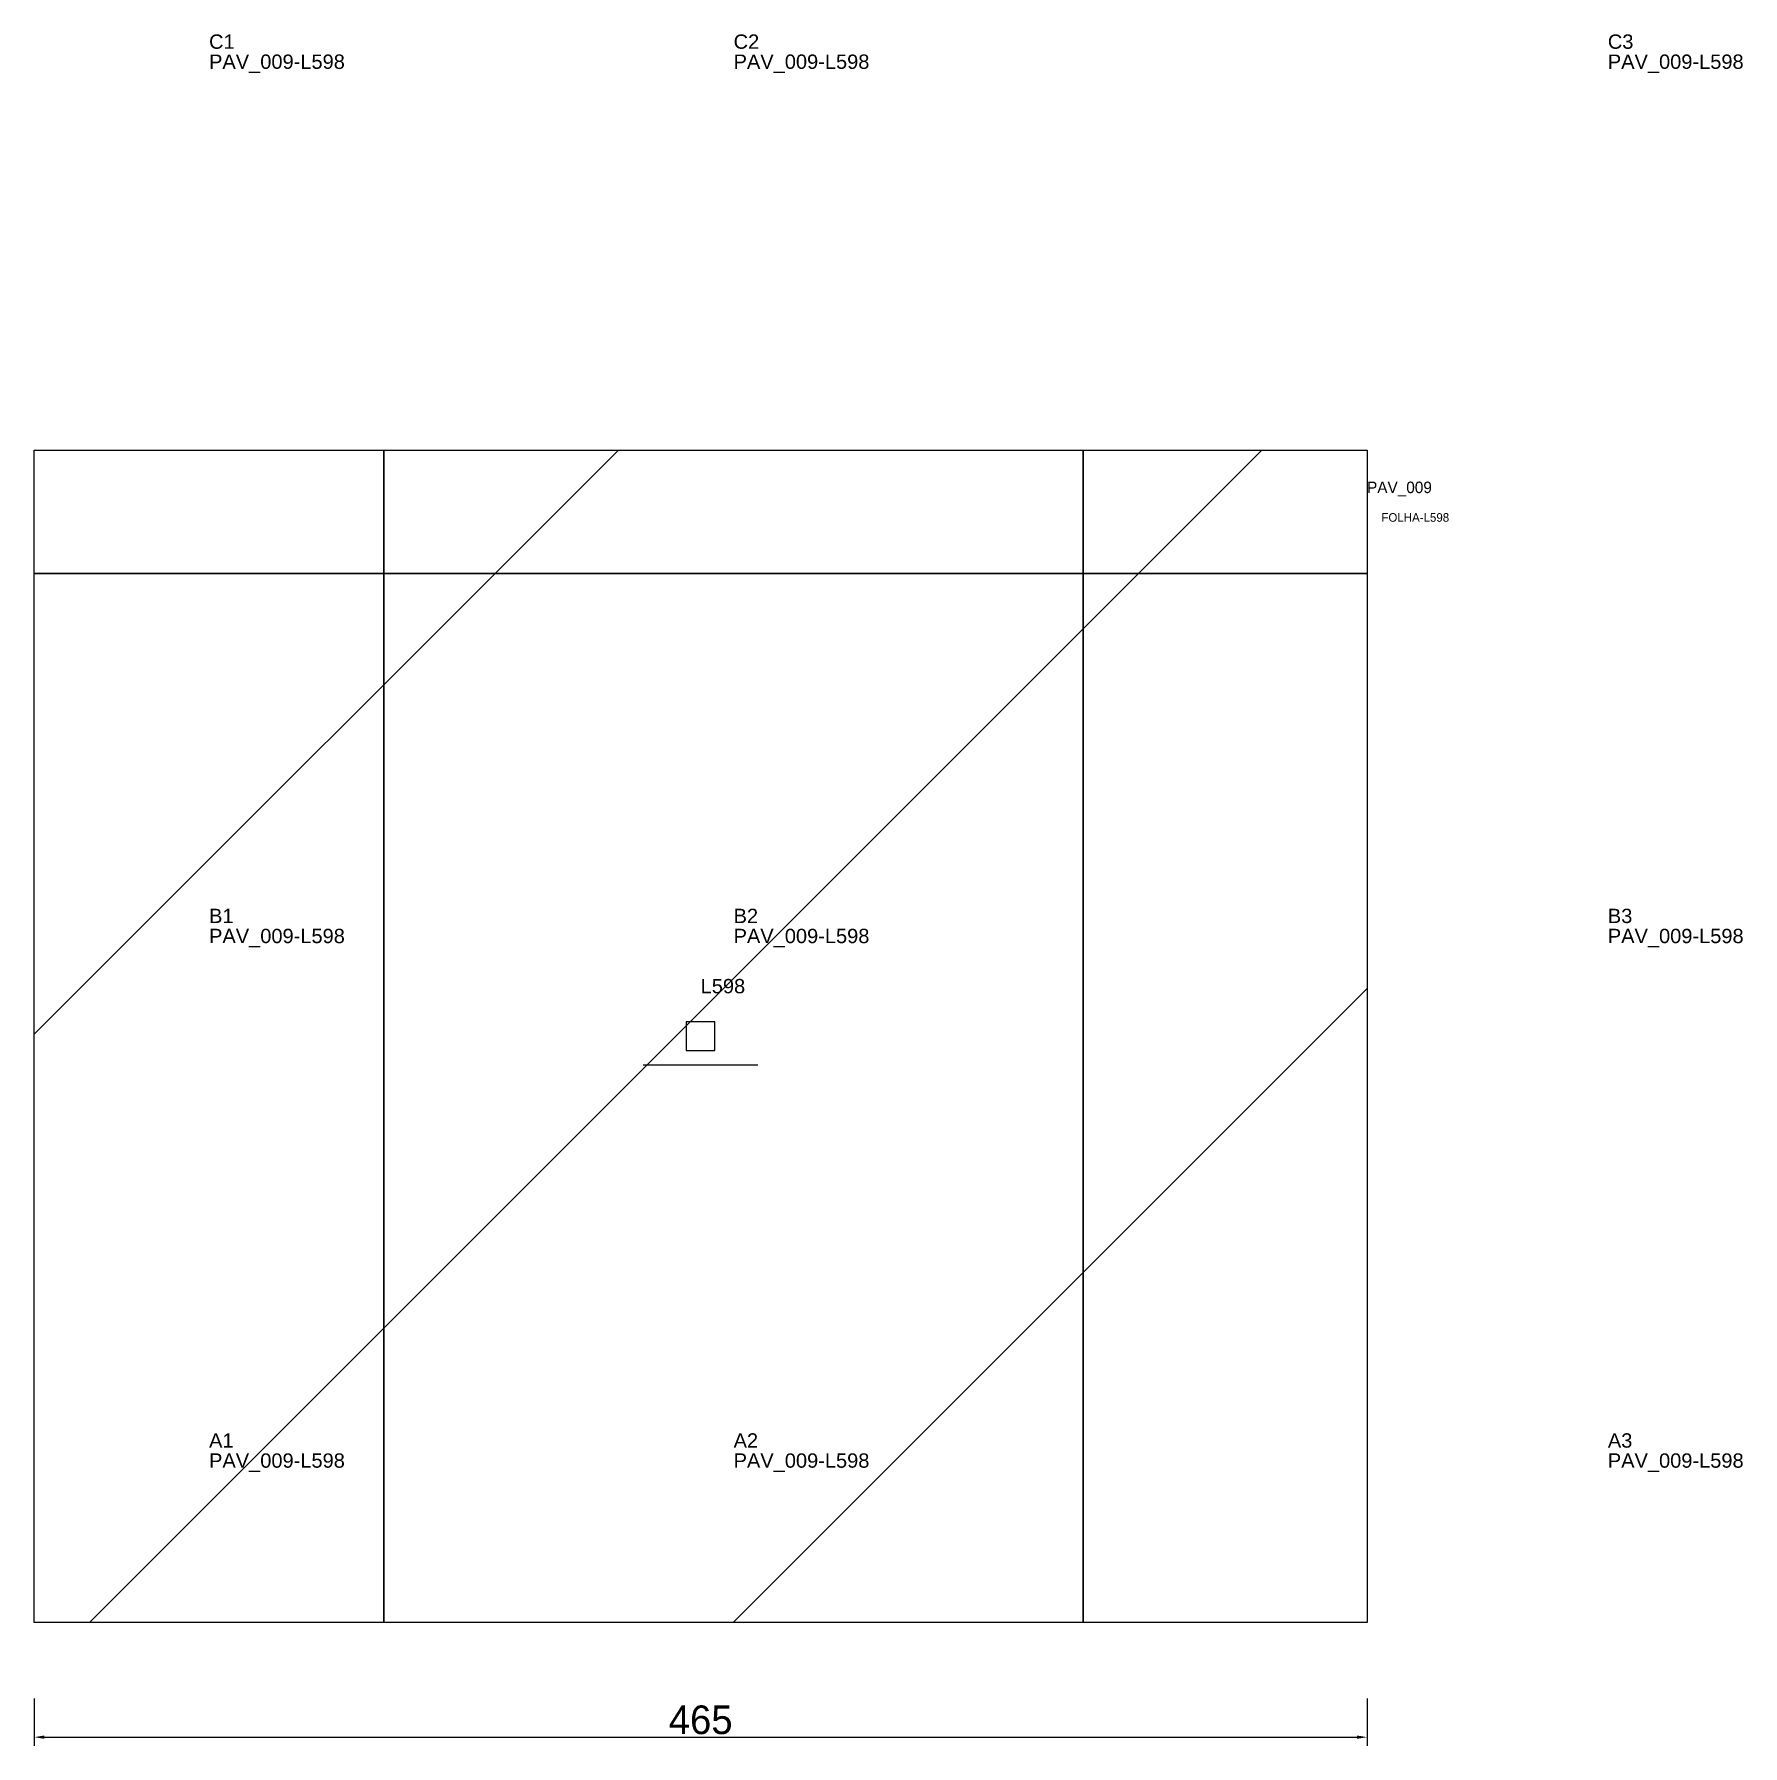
# Model space of a CAD drawing. Header units: metres. Extents: x 222 to 818, y -250 to 347.
import ezdxf

# ---------------------------------------------------------------- set-up
doc = ezdxf.new("R2010")
doc.units = ezdxf.units.M
for name, color, linetype in [('3', 3, 'CONTINUOUS'), ('AUX00', 7, 'CONTINUOUS'), ('COTA', 241, 'CONTINUOUS'), ('FOLHA', 255, 'CONTINUOUS'), ('Hachura', 251, 'CONTINUOUS'), ('NOMENCLATURA', 7, 'CONTINUOUS'), ('Nível', 160, 'CONTINUOUS'), ('Painéis', 200, 'CONTINUOUS'), ('Pilares', 5, 'CONTINUOUS'), ('SARR_2.2x7', 40, 'CONTINUOUS')]:
    doc.layers.add(name, color=color, linetype=linetype)
doc.styles.add('ARIAL', font='Arial.ttf')
doc.styles.add('STR_STANDARD', font='arial.ttf')
doc.dimstyles.new('EZ DXF', dxfattribs={"dimtxt": 10, "dimasz": 3.5, "dimexe": 3, "dimexo": 1.5, "dimgap": 1, "dimtad": 1, "dimdec": 1, "dimdsep": 46, "dimcen": 2.5, "dimazin": 3, "dimtfac": 1, "dimtmove": 0, "dimatfit": 3})

msp = doc.modelspace()

# ---------------------------------------------------------------- hatches: boundary and pattern name
at = {"layer": 'Hachura'}
h = msp.add_hatch(dxfattribs=at)
h.set_pattern_fill('ANSI31', scale=50)
h.paths.add_polyline_path([(687.2, 201.5), (687.2, -207.5), (247.2, -207.5), (222.2, -207.5), (222.2, 201.5)])
h = msp.add_hatch(dxfattribs=at)
h.set_pattern_fill('ANSI31', scale=50)
h.paths.add_polyline_path([(687.2, 201.5), (687.2, -207.5), (247.2, -207.5), (222.2, -207.5), (222.2, 201.5)])

# ---------------------------------------------------------------- linework, layer by layer
at = {"layer": '3'}
for points in [[(344.2, -207.5), (344.2, 201.5)], [(344.2, -207.5), (344.2, 201.5)], [(588.2, -207.5), (588.2, 201.5)], [(588.2, -207.5), (588.2, 201.5)], [(222.2, 158.5), (687.2, 158.5)], [(222.2, 158.5), (687.2, 158.5)]]:
    msp.add_lwpolyline(points, close=True, dxfattribs=at)
at = {"layer": 'Painéis', "color": 200}
for p, q in [((222.2, -207.5), (222.2, 201.5)), ((222.2, 201.5), (687.2, 201.5)), ((222.2, -207.5), (222.2, 201.5)), ((222.2, 201.5), (687.2, 201.5)), ((687.2, 201.5), (687.2, -207.5)), ((687.2, 201.5), (687.2, -207.5)), ((247.2, -207.5), (222.2, -207.5)), ((247.2, -207.5), (222.2, -207.5)), ((687.2, -207.5), (247.2, -207.5)), ((687.2, -207.5), (247.2, -207.5))]:
    msp.add_line(p, q, dxfattribs=at)
at = {"layer": 'Pilares'}
msp.add_lwpolyline([(449.7, -8), (459.7, -8), (459.7, 2), (449.7, 2)], close=True, dxfattribs=at)
msp.add_lwpolyline([(449.7, -8), (459.7, -8), (459.7, 2), (449.7, 2)], close=True, dxfattribs=at)
at = {"layer": 'SARR_2.2x7'}
msp.add_line((434.7, -13), (474.7, -13), dxfattribs=at)
msp.add_line((434.7, -13), (474.7, -13), dxfattribs=at)

# ---------------------------------------------------------------- texts
at = {"layer": '3', "style": 'STR_STANDARD'}
for s, p in [('C1', (283.2, 341.5)), ('C1', (283.2, 341.5)), ('C2', (466.2, 341.5)), ('C2', (466.2, 341.5)), ('C3', (771.2, 341.5)), ('C3', (771.2, 341.5)), ('B1', (283.2, 36.5)), ('B1', (283.2, 36.5)), ('B2', (466.2, 36.5)), ('B2', (466.2, 36.5)), ('B3', (771.2, 36.5)), ('B3', (771.2, 36.5)), ('A1', (283.2, -146.5)), ('A1', (283.2, -146.5)), ('A2', (466.2, -146.5)), ('A2', (466.2, -146.5)), ('A3', (771.2, -146.5)), ('A3', (771.2, -146.5))]:
    msp.add_text(s, height=5, dxfattribs=at).set_placement(p)
at = {"layer": 'AUX00', "style": 'STR_STANDARD'}
for p in [(283.2, 334.5), (283.2, 334.5), (466.2, 334.5), (466.2, 334.5), (771.2, 334.5), (771.2, 334.5), (283.2, 29.5), (283.2, 29.5), (466.2, 29.5), (466.2, 29.5), (771.2, 29.5), (771.2, 29.5), (283.2, -153.5), (283.2, -153.5), (466.2, -153.5), (466.2, -153.5), (771.2, -153.5), (771.2, -153.5)]:
    msp.add_text('PAV_009-L598', height=5, dxfattribs=at).set_placement(p)
at = {"layer": 'FOLHA'}
msp.add_text('FOLHA-L598', height=3, dxfattribs=at).set_placement((692.2, 176.5))
msp.add_text('FOLHA-L598', height=3, dxfattribs=at).set_placement((692.2, 176.5))
at = {"layer": 'NOMENCLATURA', "insert": (454.7, 17), "char_height": 5, "attachment_point": 1, "style": 'ARIAL'}
msp.add_mtext('L598', dxfattribs=at)
msp.add_mtext('L598', dxfattribs=at)
at = {"layer": 'Nível'}
msp.add_text('PAV_009', height=4, dxfattribs=at).set_placement((687.2, 186.5))
msp.add_text('PAV_009', height=4, dxfattribs=at).set_placement((687.2, 186.5))

# ---------------------------------------------------------------- dimensions: what is measured, and where the dimension line sits
at = {"layer": 'COTA'}
msp.add_linear_dim(base=(222.2, -247.5), p1=(222.2, -232.5), p2=(687.2, -232.5), dimstyle='EZ DXF', dxfattribs=at).render()
msp.add_linear_dim(base=(222.2, -247.5), p1=(222.2, -232.5), p2=(687.2, -232.5), dimstyle='EZ DXF', dxfattribs=at).render()

doc.saveas('drawing.dxf')
